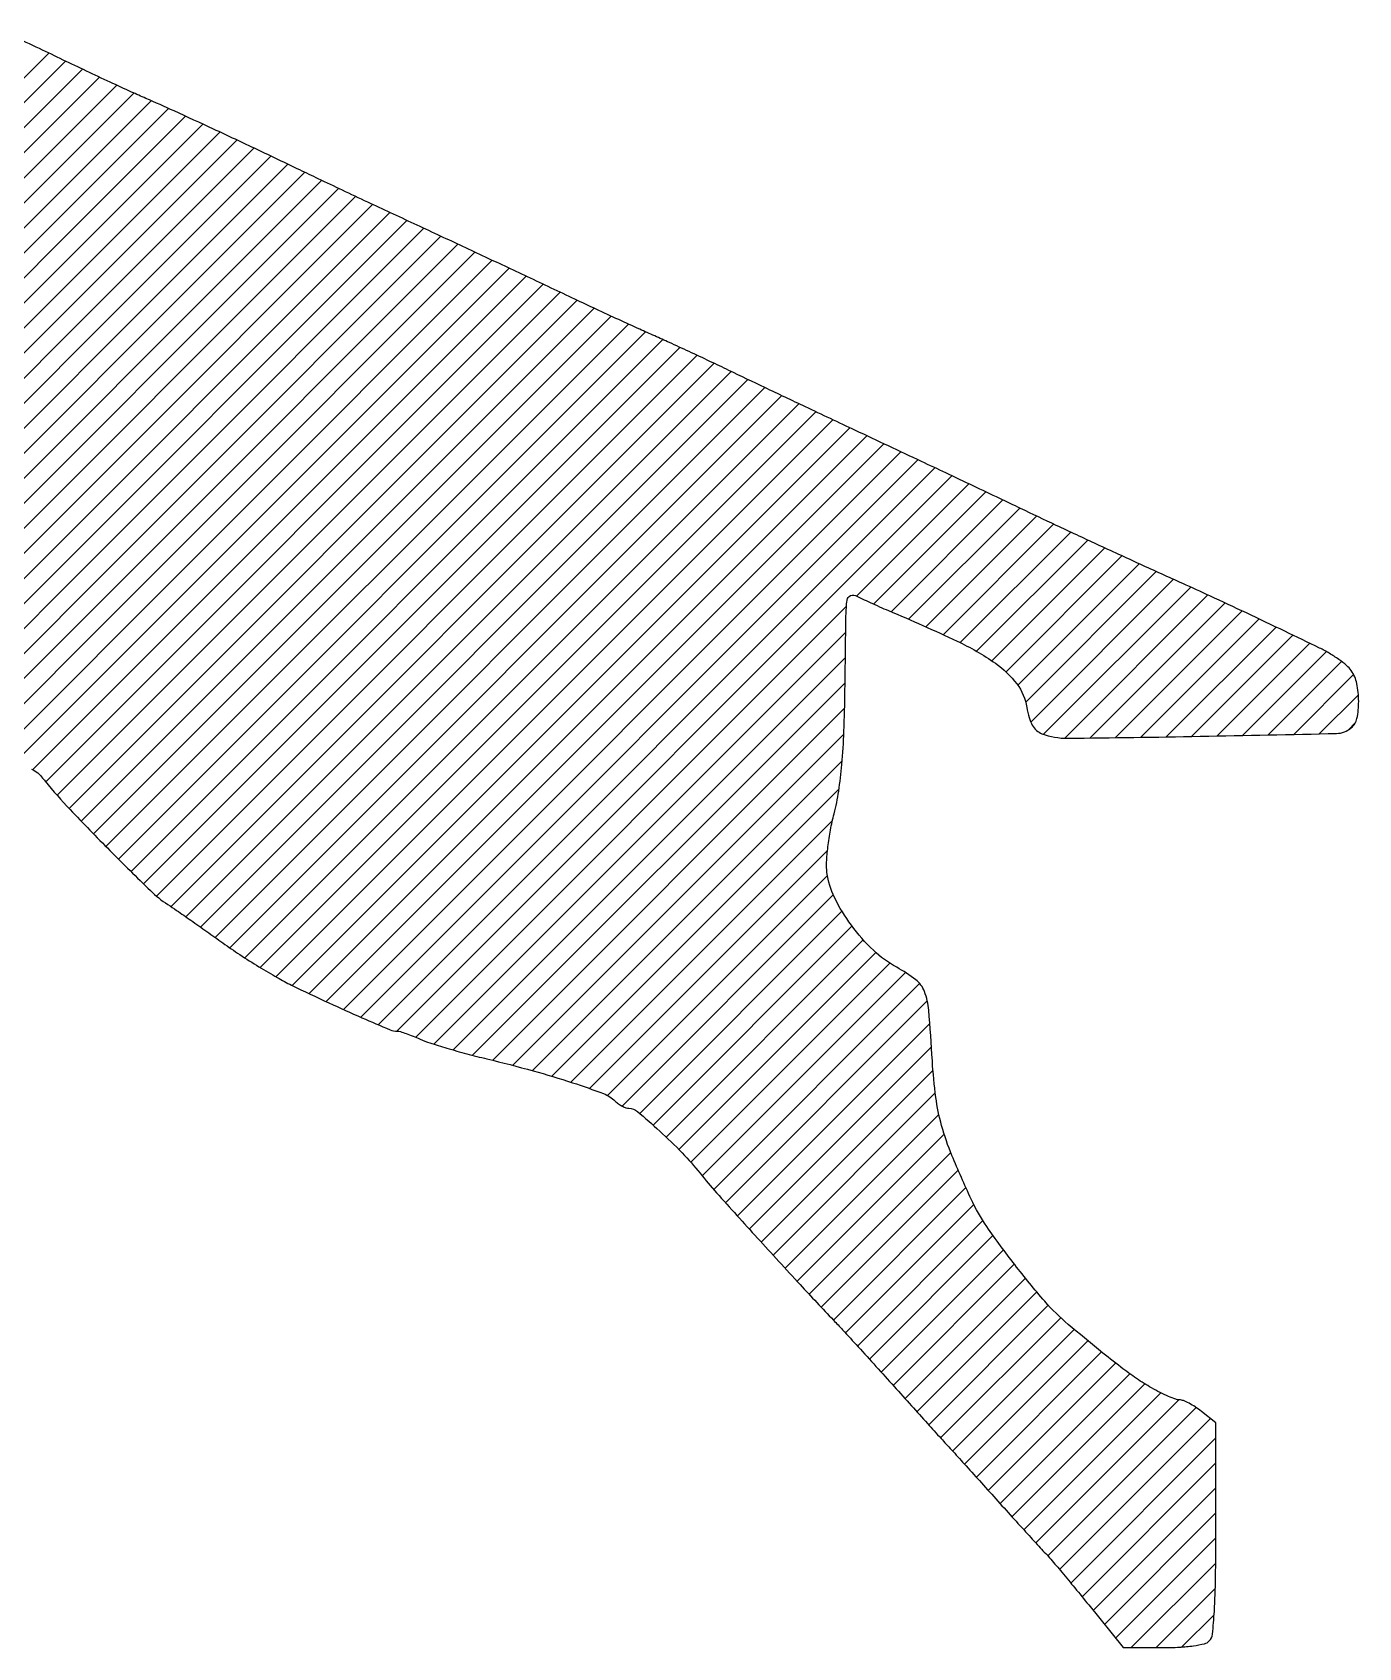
# Model space of a CAD drawing. Extents: x 0 to 40200, y 0 to 28450.
# Drawn here: x 38612.3 to 38987.3, y 5010.1 to 5466.6 of the extents above; entities that cross this region are included whole.
import ezdxf

# ---------------------------------------------------------------- set-up
doc = ezdxf.new("R2010")
doc.units = 0
doc.layers.add('KERB', color=7, linetype='CONTINUOUS')
doc.layers.add('SUFACING', color=7, linetype='CONTINUOUS')

# ---------------------------------------------------------------- blocks, each defined once
blk = doc.blocks.new('*X13')
at = {"layer": 'SUFACING', "color": 172, "linetype": 'CONTINUOUS'}
for points in [[(38246.66, 5090.43), (38616.95, 5460.71)], [(38253.81, 5090.5), (38621.73, 5458.43)], [(38260.96, 5090.58), (38626.52, 5456.14)], [(38369.12, 5191.67), (38631.33, 5453.88)], [(38376.29, 5191.76), (38636.16, 5451.64)], [(38383.45, 5191.86), (38641, 5449.41)], [(38390.62, 5191.96), (38645.91, 5447.25)], [(38397.79, 5192.05), (38650.81, 5445.07)], [(38404.96, 5192.15), (38655.66, 5442.86)], [(38412.12, 5192.25), (38660.5, 5440.63)], [(38419.29, 5192.34), (38665.33, 5438.38)], [(38426.46, 5192.44), (38670.15, 5436.13)], [(38433.63, 5192.54), (38674.96, 5433.87)], [(38440.79, 5192.63), (38679.75, 5431.59)], [(38447.96, 5192.73), (38684.54, 5429.31)], [(38455.13, 5192.82), (38689.31, 5427.01)], [(38462.29, 5192.92), (38694.1, 5424.73)], [(38469.46, 5193.02), (38698.9, 5422.46)], [(38476.63, 5193.11), (38703.71, 5420.19)], [(38483.8, 5193.21), (38708.52, 5417.93)], [(38490.96, 5193.31), (38713.34, 5415.68)], [(38498.13, 5193.4), (38718.17, 5413.44)], [(38505.3, 5193.5), (38722.99, 5411.19)], [(38512.47, 5193.6), (38727.82, 5408.94)], [(38558.32, 5232.38), (38732.64, 5406.69)], [(38579.11, 5246.1), (38737.45, 5404.44)], [(38593.31, 5253.22), (38742.27, 5402.18)], [(38605.01, 5257.85), (38747.08, 5399.93)], [(38612.46, 5258.23), (38751.89, 5397.66)], [(38616.1, 5254.8), (38756.7, 5395.4)], [(38619.34, 5250.97), (38761.5, 5393.14)], [(38622.7, 5247.26), (38766.31, 5390.87)], [(38626.16, 5243.65), (38771.12, 5388.61)], [(38629.64, 5240.05), (38775.95, 5386.37)], [(38633.14, 5236.49), (38780.8, 5384.14)], [(38636.67, 5232.94), (38785.66, 5381.93)], [(38640.22, 5229.42), (38790.55, 5379.76)], [(38643.78, 5225.91), (38795.4, 5377.54)], [(38647.42, 5222.48), (38800.24, 5375.3)], [(38651.53, 5219.52), (38805.05, 5373.04)], [(38655.72, 5216.64), (38809.83, 5370.75)], [(38659.88, 5213.73), (38814.61, 5368.46)], [(38664.02, 5210.8), (38819.4, 5366.18)], [(38668.15, 5207.86), (38824.2, 5363.9)], [(38672.4, 5205.03), (38828.99, 5361.63)], [(38676.74, 5202.3), (38833.79, 5359.36)], [(38681.18, 5199.67), (38838.6, 5357.09)], [(38685.8, 5197.22), (38843.4, 5354.83)], [(38690.58, 5194.94), (38848.21, 5352.56)], [(38695.4, 5192.68), (38853.02, 5350.3)], [(38700.25, 5190.46), (38857.83, 5348.04)], [(38705.14, 5188.28), (38862.64, 5345.78)], [(38710.08, 5186.15), (38867.45, 5343.52)], [(38715.33, 5184.32), (38872.26, 5341.26)], [(38845.37, 5307.29), (38877.06, 5338.98)], [(38850.14, 5305), (38881.86, 5336.71)], [(38855.07, 5302.85), (38886.65, 5334.43)], [(38860.02, 5300.73), (38891.43, 5332.15)], [(38864.93, 5298.57), (38896.22, 5329.86)], [(38869.79, 5296.36), (38901.02, 5327.59)], [(38874.62, 5294.12), (38905.84, 5325.34)], [(38879.24, 5291.67), (38910.66, 5323.09)], [(38883.59, 5288.95), (38915.5, 5320.86)], [(38887.56, 5285.85), (38920.34, 5318.63)], [(38890.88, 5282.09), (38925.19, 5316.41)], [(38893.14, 5277.29), (38930.05, 5314.2)], [(38894.56, 5271.64), (38934.92, 5312)], [(38898.2, 5268.21), (38939.8, 5309.8)], [(38720.7, 5182.63), (38842.46, 5304.38)], [(38904.17, 5267.1), (38944.65, 5307.58)], [(38911.31, 5267.17), (38949.47, 5305.33)], [(38918.47, 5267.26), (38954.28, 5303.07)], [(38925.65, 5267.37), (38959.08, 5300.8)], [(38725.81, 5180.66), (38842.26, 5297.11)], [(38932.83, 5267.48), (38963.88, 5298.52)], [(38940.03, 5267.6), (38968.66, 5296.24)], [(38947.23, 5267.74), (38973.43, 5293.94)], [(38954.45, 5267.88), (38978.14, 5291.57)], [(38731.24, 5179.02), (38842.16, 5289.94)], [(38961.66, 5268.03), (38982.42, 5288.78)], [(38736.79, 5177.5), (38842.06, 5282.78)], [(38968.89, 5268.18), (38985.83, 5285.12)], [(38976.12, 5268.34), (38987.18, 5279.4)], [(38742.45, 5176.09), (38841.94, 5275.59)], [(38748.1, 5174.67), (38841.71, 5268.29)], [(38984.17, 5269.32), (38986.35, 5271.5)], [(38753.68, 5173.18), (38841.25, 5260.75)], [(38759.18, 5171.6), (38840.35, 5252.78)], [(38764.56, 5169.92), (38838.51, 5243.87)], [(38769.83, 5168.12), (38837.11, 5235.4)], [(38774.94, 5166.15), (38837.07, 5228.29)], [(38779.02, 5163.17), (38838.72, 5222.86)], [(38784.02, 5161.09), (38841.17, 5218.25)], [(38787.79, 5157.8), (38844.01, 5214.01)], [(38791.48, 5154.41), (38847.2, 5210.13)], [(38795.06, 5150.92), (38850.72, 5206.58)], [(38798.48, 5147.27), (38854.73, 5203.52)], [(38801.69, 5143.41), (38859.17, 5200.88)], [(38804.93, 5139.58), (38863.15, 5197.8)], [(38808.27, 5135.85), (38865.31, 5192.89)], [(38811.63, 5132.13), (38866.02, 5186.52)], [(38814.98, 5128.42), (38866.49, 5179.92)], [(38818.35, 5124.71), (38866.93, 5173.29)], [(38821.72, 5121.01), (38867.57, 5166.86)], [(38825.11, 5117.32), (38868.57, 5160.79)], [(38828.49, 5113.64), (38870.07, 5155.22)], [(38831.9, 5109.97), (38871.95, 5150.02)], [(38835.32, 5106.33), (38874.04, 5145.05)], [(38838.77, 5102.7), (38876.21, 5140.14)], [(38842.18, 5099.05), (38878.45, 5135.32)], [(38845.57, 5095.36), (38881.01, 5130.8)], [(38848.94, 5091.66), (38883.88, 5126.61)], [(38852.3, 5087.96), (38886.86, 5122.51)], [(38855.66, 5084.24), (38889.91, 5118.49)], [(38859.01, 5080.52), (38893.03, 5114.54)], [(38862.36, 5076.8), (38896.23, 5110.67)], [(38865.72, 5073.09), (38899.51, 5106.88)], [(38869.08, 5069.38), (38903.04, 5103.34)], [(38872.47, 5065.69), (38906.84, 5100.07)], [(38875.83, 5061.98), (38910.71, 5096.86)], [(38879.19, 5058.27), (38914.58, 5093.67)], [(38882.54, 5054.55), (38918.52, 5090.53)], [(38885.89, 5050.83), (38922.56, 5087.5)], [(38889.24, 5047.11), (38926.8, 5084.66)], [(38892.61, 5043.41), (38931.32, 5082.12)], [(38895.99, 5039.71), (38936.41, 5080.13)], [(38899.41, 5036.06), (38941.32, 5077.97)], [(38902.66, 5032.25), (38945.32, 5074.91)], [(38905.88, 5028.39), (38946.89, 5069.4)], [(38909.06, 5024.5), (38946.89, 5062.33)], [(38912.22, 5020.59), (38946.89, 5055.26)], [(38915.38, 5016.68), (38946.89, 5048.19)], [(38918.53, 5012.76), (38946.88, 5041.11)], [(38922.98, 5010.14), (38946.84, 5034)], [(38930.05, 5010.14), (38946.73, 5026.81)], [(38937.3, 5010.31), (38946.38, 5019.4)]]:
    blk.add_lwpolyline(points, dxfattribs=at)

msp = doc.modelspace()

# ---------------------------------------------------------------- linework, layer by layer
at = {"layer": 'KERB', "color": 172, "linetype": 'CONTINUOUS'}
msp.add_lwpolyline([(38612.09912, 5258.37645, -0.10555), (38613.83739, 5257.29239), (38613.83739, 5257.29239, -0.03053), (38615.98634, 5254.94745), (38615.98634, 5254.94745, 0.019566), (38622.98197, 5246.96966), (38622.98197, 5246.96966, 0.005868), (38634.2422, 5235.37491), (38634.2422, 5235.37491, 0.004209), (38645.69111, 5224.05166), (38645.69111, 5224.05166, 0.048622), (38650.6208, 5220.11151), (38650.6208, 5220.11151, -0.006405), (38653.11297, 5218.44309), (38653.11297, 5218.44309, -0.001627), (38657.11376, 5215.6706), (38657.11376, 5215.6706, -0.001659), (38661.66272, 5212.47379), (38661.66272, 5212.47379, -0.001678), (38666.1728, 5209.25914), (38666.1728, 5209.25914, 0.010242), (38670.96638, 5205.96474), (38670.96638, 5205.96474, 0.007667), (38676.37394, 5202.5268), (38676.37394, 5202.5268, 0.007758), (38681.5677, 5199.44552), (38681.5677, 5199.44552, 0.017532), (38685.6128, 5197.31444), (38685.6128, 5197.31444, 0.003966), (38696.15609, 5192.32652), (38696.15609, 5192.32652, 0.005852), (38705.49414, 5188.13116), (38705.49414, 5188.13116, 0.003015), (38713.43564, 5184.73119), (38713.43564, 5184.73119, 0.099953), (38715.46034, 5184.32235), (38715.46034, 5184.32235, -0.071372), (38716.3497, 5184.19475), (38716.3497, 5184.19475, -0.011799), (38718.00447, 5183.66724), (38718.00447, 5183.66724, -0.012752), (38719.93404, 5182.946), (38719.93404, 5182.946, -0.010967), (38721.92496, 5182.09218), (38721.92496, 5182.09218, 0.028349), (38724.68501, 5181.02043), (38724.68501, 5181.02043, 0.006385), (38729.4976, 5179.52679), (38729.4976, 5179.52679, 0.006599), (38735.10436, 5177.94505), (38735.10436, 5177.94505, 0.006352), (38740.8224, 5176.49069), (38740.8224, 5176.49069, -0.007951), (38753.88343, 5173.12418), (38753.88343, 5173.12418, -0.012385), (38765.0107, 5169.7681), (38765.0107, 5169.7681, -0.010704), (38773.78773, 5166.67215), (38773.78773, 5166.67215, -0.104089), (38777.09189, 5164.56386), (38777.09189, 5164.56386, 0.038976), (38778.01351, 5163.79157), (38778.01351, 5163.79157, 0.034419), (38779.08171, 5163.13556), (38779.08171, 5163.13556, 0.036032), (38780.13122, 5162.67954), (38780.13122, 5162.67954, 0.082005), (38780.97989, 5162.53017), (38780.97989, 5162.53017, -0.174976), (38783.38418, 5161.63335), (38783.38418, 5161.63335, -0.009159), (38789.66009, 5156.10914), (38789.66009, 5156.10914, -0.01543), (38796.02895, 5149.92164), (38796.02895, 5149.92164, -0.024095), (38801.0739, 5144.17889), (38801.0739, 5144.17889, 0.014776), (38805.73872, 5138.66498), (38805.73872, 5138.66498, 0.001483), (38817.29566, 5125.87217), (38817.29566, 5125.87217, 0.002048), (38829.36915, 5112.69583), (38829.36915, 5112.69583, 0.004409), (38838.8, 5102.66664), (38838.8, 5102.66664, -0.004662), (38841.36629, 5099.93477), (38841.36629, 5099.93477, -0.001008), (38845.7498, 5095.16108), (38845.7498, 5095.16108, -0.001051), (38850.80177, 5089.61377), (38850.80177, 5089.61377, -0.001005), (38855.9072, 5083.96122), (38855.9072, 5083.96122, 0.000319), (38860.8424, 5078.48206), (38860.8424, 5078.48206, 0.000413), (38865.37934, 5073.45985), (38865.37934, 5073.45985, 0.000311), (38869.18873, 5069.25526), (38869.18873, 5069.25526, 0.003673), (38870.6816, 5067.63366), (38870.6816, 5067.63366, -0.003583), (38872.15531, 5066.03346), (38872.15531, 5066.03346, -0.000335), (38875.75544, 5062.06233), (38875.75544, 5062.06233, -0.00043), (38880.04112, 5057.32046), (38880.04112, 5057.32046, -0.000338), (38884.6784, 5052.17369), (38884.6784, 5052.17369, 0.000778), (38889.32292, 5047.028), (38889.32292, 5047.028, 0.000986), (38893.63054, 5042.28926), (38893.63054, 5042.28926, 0.000774), (38897.25741, 5038.32751), (38897.25741, 5038.32751, 0.008076), (38898.77455, 5036.72807), (38898.77455, 5036.72807, -0.017682), (38900.2228, 5035.1413), (38900.2228, 5035.1413, -0.002018), (38903.34767, 5031.43428), (38903.34767, 5031.43428, -0.002436), (38907.0271, 5026.98965), (38907.0271, 5026.98965, -0.001981), (38910.92725, 5022.19275), (38920.6478, 5010.13995), (38931.90086, 5010.13995), (38931.90086, 5010.13995, 0.013618), (38936.57332, 5010.26723), (38936.57332, 5010.26723, 0.021712), (38940.54969, 5010.65771), (38940.54969, 5010.65771, 0.022092), (38943.63704, 5011.23702), (38943.63704, 5011.23702, 0.139836), (38945.02016, 5012.00619), (38945.02016, 5012.00619, 0.173084), (38945.93172, 5013.92936), (38945.93172, 5013.92936, 0.010295), (38946.44907, 5020.44239), (38946.44907, 5020.44239, 0.011171), (38946.78845, 5029.77811), (38946.78845, 5029.77811, 0.003499), (38946.8864, 5043.77492), (38946.8864, 5073.6774), (38942.78867, 5076.90068), (38942.78867, 5076.90068, 0.021875), (38941.07058, 5078.13444), (38941.07058, 5078.13444, 0.023771), (38939.29711, 5079.17712), (38939.29711, 5079.17712, 0.024145), (38937.70476, 5079.91838), (38937.70476, 5079.91838, 0.097154), (38936.65676, 5080.12395), (38936.65676, 5080.12395, -0.086385), (38935.5216, 5080.32155), (38935.5216, 5080.32155, -0.014879), (38933.48087, 5081.12352), (38933.48087, 5081.12352, -0.01581), (38931.1177, 5082.224), (38931.1177, 5082.224, -0.013546), (38928.7017, 5083.52674), (38928.7017, 5083.52674, -0.018499), (38924.48961, 5086.15934), (38924.48961, 5086.15934, -0.013923), (38920.05467, 5089.34861), (38920.05467, 5089.34861, -0.008967), (38914.25376, 5093.93708), (38914.25376, 5093.93708, -0.002384), (38905.17226, 5101.46181), (38905.17226, 5101.46181, -0.039687), (38898.51952, 5107.99102), (38898.51952, 5107.99102, -0.013924), (38890.01536, 5118.34559), (38890.01536, 5118.34559, -0.013784), (38882.13874, 5129.09928), (38882.13874, 5129.09928, -0.042958), (38877.69172, 5136.88875), (38877.69172, 5136.88875, -0.009446), (38872.28469, 5149.19458), (38872.28469, 5149.19458, -0.030459), (38869.35421, 5157.63421), (38869.35421, 5157.63421, -0.035902), (38867.72583, 5165.60453), (38867.72583, 5165.60453, -0.017478), (38866.74203, 5175.95021), (38866.74203, 5175.95021, 0.005683), (38865.72366, 5190.22482), (38865.72366, 5190.22482, 0.070615), (38864.52174, 5195.51069), (38864.52174, 5195.51069, 0.137491), (38862.04848, 5198.84751), (38862.04848, 5198.84751, 0.040334), (38856.6586, 5202.37152), (38856.6586, 5202.37152, -0.065931), (38850.05452, 5207.1877), (38850.05452, 5207.1877, -0.043645), (38843.84408, 5214.24317), (38843.84408, 5214.24317, -0.044254), (38839.09204, 5222.06222), (38839.09204, 5222.06222, -0.081864), (38836.94176, 5229.15681), (38836.94176, 5229.15681, -0.047524), (38836.83652, 5232.08316), (38836.83652, 5232.08316, -0.015545), (38837.22544, 5236.38706), (38837.22544, 5236.38706, -0.015332), (38837.95684, 5241.16597), (38837.95684, 5241.16597, -0.016729), (38838.96321, 5245.75275), (38838.96321, 5245.75275, 0.024863), (38840.25674, 5252.14293), (38840.25674, 5252.14293, 0.015593), (38841.16097, 5259.71683), (38841.16097, 5259.71683, 0.012501), (38841.74339, 5269.00219), (38841.74339, 5269.00219, 0.006285), (38842.03786, 5280.74475), (38842.03786, 5280.74475, -0.000642), (38842.32701, 5301.71609), (38842.32701, 5301.71609, -0.027846), (38842.64003, 5306.13312), (38842.64003, 5306.13312, -0.277691), (38843.63733, 5307.3967), (38843.63733, 5307.3967, -0.219073), (38845.4096, 5307.27167), (38845.4096, 5307.27167, 0.013736), (38846.86316, 5306.52545), (38846.86316, 5306.52545, 0.003918), (38849.15909, 5305.44742), (38849.15909, 5305.44742, 0.003942), (38851.77074, 5304.27089), (38851.77074, 5304.27089, 0.004171), (38854.352, 5303.15806), (38854.352, 5303.15806, -0.009878), (38873.71415, 5294.54734), (38873.71415, 5294.54734, -0.043029), (38884.56926, 5288.27121), (38884.56926, 5288.27121, -0.078316), (38890.6309, 5282.43409), (38890.6309, 5282.43409, -0.122961), (38893.45449, 5275.81584), (38893.45449, 5275.81584, 0.029575), (38894.09397, 5272.92494), (38894.09397, 5272.92494, 0.061224), (38894.99125, 5270.79749), (38894.99125, 5270.79749, 0.079183), (38896.18884, 5269.31488), (38896.18884, 5269.31488, 0.093451), (38897.72699, 5268.3783), (38897.72699, 5268.3783, 0.093163), (38904.98588, 5267.09643), (38904.98588, 5267.09643, 0.001873), (38942.44872, 5267.6489), (38942.44872, 5267.6489, 0.001147), (38981.02459, 5268.4509), (38981.02459, 5268.4509, 0.168992), (38985.15374, 5269.99524), (38985.15374, 5269.99524, 0.170555), (38986.76347, 5272.67938), (38986.76347, 5272.67938, 0.050827), (38987.2514, 5277.504), (38987.2514, 5277.504, 0.050738), (38986.73097, 5282.58025), (38986.73097, 5282.58025, 0.103968), (38985.14113, 5286.23071), (38985.14113, 5286.23071, 0.063253), (38983.84965, 5287.63303), (38983.84965, 5287.63303, 0.020467), (38981.61485, 5289.3648), (38981.61485, 5289.3648, 0.020039), (38978.94735, 5291.10581), (38978.94735, 5291.10581, 0.021226), (38976.19873, 5292.59219), (38976.19873, 5292.59219, 0.001833), (38966.40148, 5297.32022), (38966.40148, 5297.32022, 0.001344), (38955.50042, 5302.49578), (38955.50042, 5302.49578, 0.001353), (38945.21684, 5307.31039), (38945.21684, 5307.31039, 0.003237), (38937.5552, 5310.81207), (38937.5552, 5310.81207, -0.001404), (38925.52268, 5316.25818), (38925.52268, 5316.25818, -0.001337), (38913.32523, 5321.8597), (38913.32523, 5321.8597, -0.001389), (38901.7637, 5327.24573), (38901.7637, 5327.24573, -0.002067), (38891.6768, 5332.02991), (38891.6768, 5332.02991, 0.000752), (38885.80349, 5334.83454), (38885.80349, 5334.83454, 0.00037), (38878.32152, 5338.38675), (38878.32152, 5338.38675, 0.000367), (38870.5451, 5342.06473), (38870.5451, 5342.06473, 0.000534), (38863.6832, 5345.29505), (38863.6832, 5345.29505, -0.000214), (38844.99632, 5354.07749), (38844.99632, 5354.07749, -0.000484), (38830.86287, 5360.74402), (38830.86287, 5360.74402, -0.000624), (38819.40914, 5366.17761), (38819.40914, 5366.17761, -0.000889), (38809.2512, 5371.03419), (38809.2512, 5371.03419, 0.001887), (38803.86177, 5373.5977), (38803.86177, 5373.5977, 0.001446), (38797.9517, 5376.3607), (38797.9517, 5376.3607, 0.001461), (38792.40489, 5378.91468), (38792.40489, 5378.91468, 0.003461), (38788.256, 5380.77572), (38788.256, 5380.77572, -0.002997), (38784.01149, 5382.67493), (38784.01149, 5382.67493, -0.001134), (38778.10346, 5385.37729), (38778.10346, 5385.37729, -0.001123), (38771.6912, 5388.34537), (38771.6912, 5388.34537, -0.001371), (38765.7056, 5391.15231), (38765.7056, 5391.15231, 0.000361), (38752.30145, 5397.47125), (38752.30145, 5397.47125, 0.000424), (38739.58961, 5403.43946), (38739.58961, 5403.43946, 0.000425), (38726.91074, 5409.36594), (38726.91074, 5409.36594, 0.000369), (38713.6064, 5415.55905), (38713.6064, 5415.55905, -0.000879), (38707.15424, 5418.5705), (38707.15424, 5418.5705, -0.000636), (38699.9741, 5421.94825), (38699.9741, 5421.94825, -0.000642), (38693.16075, 5425.17475), (38693.16075, 5425.17475, -0.0014), (38687.9456, 5427.67053), (38687.9456, 5427.67053, 0.001819), (38675.88348, 5433.43059), (38675.88348, 5433.43059, 0.001717), (38663.54594, 5439.2154), (38663.54594, 5439.2154, 0.001767), (38652.41343, 5444.34089), (38652.41343, 5444.34089, 0.00467), (38644.4, 5447.90603), (38644.4, 5447.90603, -0.0049), (38640.37961, 5449.69689), (38640.37961, 5449.69689, -0.0015), (38634.3398, 5452.48047), (38634.3398, 5452.48047, -0.001501), (38627.59648, 5455.6375), (38627.59648, 5455.6375, -0.001643), (38621.072, 5458.74225), (38621.072, 5458.74225, 0.000762), (38614.32128, 5461.96926), (38614.32128, 5461.96926, 0.000574), (38606.89052, 5465.497)], format="xyb", dxfattribs=at)
at = {"layer": 'SUFACING', "color": 172, "linetype": 'CONTINUOUS'}
msp.add_lwpolyline([(38612.09912, 5258.37645, -0.10555), (38613.83739, 5257.29239), (38613.83739, 5257.29239, -0.03053), (38615.98634, 5254.94745), (38615.98634, 5254.94745, 0.019566), (38622.98197, 5246.96966), (38622.98197, 5246.96966, 0.005868), (38634.2422, 5235.37491), (38634.2422, 5235.37491, 0.004209), (38645.69111, 5224.05166), (38645.69111, 5224.05166, 0.048622), (38650.6208, 5220.11151), (38650.6208, 5220.11151, -0.006405), (38653.11297, 5218.44309), (38653.11297, 5218.44309, -0.001627), (38657.11376, 5215.6706), (38657.11376, 5215.6706, -0.001659), (38661.66272, 5212.47379), (38661.66272, 5212.47379, -0.001678), (38666.1728, 5209.25914), (38666.1728, 5209.25914, 0.010242), (38670.96638, 5205.96474), (38670.96638, 5205.96474, 0.007667), (38676.37394, 5202.5268), (38676.37394, 5202.5268, 0.007758), (38681.5677, 5199.44552), (38681.5677, 5199.44552, 0.017532), (38685.6128, 5197.31444), (38685.6128, 5197.31444, 0.003966), (38696.15609, 5192.32652), (38696.15609, 5192.32652, 0.005852), (38705.49414, 5188.13116), (38705.49414, 5188.13116, 0.003015), (38713.43564, 5184.73119), (38713.43564, 5184.73119, 0.099953), (38715.46034, 5184.32235), (38715.46034, 5184.32235, -0.071372), (38716.3497, 5184.19475), (38716.3497, 5184.19475, -0.011799), (38718.00447, 5183.66724), (38718.00447, 5183.66724, -0.012752), (38719.93404, 5182.946), (38719.93404, 5182.946, -0.010967), (38721.92496, 5182.09218), (38721.92496, 5182.09218, 0.028349), (38724.68501, 5181.02043), (38724.68501, 5181.02043, 0.006385), (38729.4976, 5179.52679), (38729.4976, 5179.52679, 0.006599), (38735.10436, 5177.94505), (38735.10436, 5177.94505, 0.006352), (38740.8224, 5176.49069), (38740.8224, 5176.49069, -0.007951), (38753.88343, 5173.12418), (38753.88343, 5173.12418, -0.012385), (38765.0107, 5169.7681), (38765.0107, 5169.7681, -0.010704), (38773.78773, 5166.67215), (38773.78773, 5166.67215, -0.104089), (38777.09189, 5164.56386), (38777.09189, 5164.56386, 0.038976), (38778.01351, 5163.79157), (38778.01351, 5163.79157, 0.034419), (38779.08171, 5163.13556), (38779.08171, 5163.13556, 0.036032), (38780.13122, 5162.67954), (38780.13122, 5162.67954, 0.082005), (38780.97989, 5162.53017), (38780.97989, 5162.53017, -0.174976), (38783.38418, 5161.63335), (38783.38418, 5161.63335, -0.009159), (38789.66009, 5156.10914), (38789.66009, 5156.10914, -0.01543), (38796.02895, 5149.92164), (38796.02895, 5149.92164, -0.024095), (38801.0739, 5144.17889), (38801.0739, 5144.17889, 0.014776), (38805.73872, 5138.66498), (38805.73872, 5138.66498, 0.001483), (38817.29566, 5125.87217), (38817.29566, 5125.87217, 0.002048), (38829.36915, 5112.69583), (38829.36915, 5112.69583, 0.004409), (38838.8, 5102.66664), (38838.8, 5102.66664, -0.004662), (38841.36629, 5099.93477), (38841.36629, 5099.93477, -0.001008), (38845.7498, 5095.16108), (38845.7498, 5095.16108, -0.001051), (38850.80177, 5089.61377), (38850.80177, 5089.61377, -0.001005), (38855.9072, 5083.96122), (38855.9072, 5083.96122, 0.000319), (38860.8424, 5078.48206), (38860.8424, 5078.48206, 0.000413), (38865.37934, 5073.45985), (38865.37934, 5073.45985, 0.000311), (38869.18873, 5069.25526), (38869.18873, 5069.25526, 0.003673), (38870.6816, 5067.63366), (38870.6816, 5067.63366, -0.003583), (38872.15531, 5066.03346), (38872.15531, 5066.03346, -0.000335), (38875.75544, 5062.06233), (38875.75544, 5062.06233, -0.00043), (38880.04112, 5057.32046), (38880.04112, 5057.32046, -0.000338), (38884.6784, 5052.17369), (38884.6784, 5052.17369, 0.000778), (38889.32292, 5047.028), (38889.32292, 5047.028, 0.000986), (38893.63054, 5042.28926), (38893.63054, 5042.28926, 0.000774), (38897.25741, 5038.32751), (38897.25741, 5038.32751, 0.008076), (38898.77455, 5036.72807), (38898.77455, 5036.72807, -0.017682), (38900.2228, 5035.1413), (38900.2228, 5035.1413, -0.002018), (38903.34767, 5031.43428), (38903.34767, 5031.43428, -0.002436), (38907.0271, 5026.98965), (38907.0271, 5026.98965, -0.001981), (38910.92725, 5022.19275), (38920.6478, 5010.13995), (38931.90086, 5010.13995), (38931.90086, 5010.13995, 0.013618), (38936.57332, 5010.26723), (38936.57332, 5010.26723, 0.021712), (38940.54969, 5010.65771), (38940.54969, 5010.65771, 0.022092), (38943.63704, 5011.23702), (38943.63704, 5011.23702, 0.139836), (38945.02016, 5012.00619), (38945.02016, 5012.00619, 0.173084), (38945.93172, 5013.92936), (38945.93172, 5013.92936, 0.010295), (38946.44907, 5020.44239), (38946.44907, 5020.44239, 0.011171), (38946.78845, 5029.77811), (38946.78845, 5029.77811, 0.003499), (38946.8864, 5043.77492), (38946.8864, 5073.6774), (38942.78867, 5076.90068), (38942.78867, 5076.90068, 0.021875), (38941.07058, 5078.13444), (38941.07058, 5078.13444, 0.023771), (38939.29711, 5079.17712), (38939.29711, 5079.17712, 0.024145), (38937.70476, 5079.91838), (38937.70476, 5079.91838, 0.097154), (38936.65676, 5080.12395), (38936.65676, 5080.12395, -0.086385), (38935.5216, 5080.32155), (38935.5216, 5080.32155, -0.014879), (38933.48087, 5081.12352), (38933.48087, 5081.12352, -0.01581), (38931.1177, 5082.224), (38931.1177, 5082.224, -0.013546), (38928.7017, 5083.52674), (38928.7017, 5083.52674, -0.018499), (38924.48961, 5086.15934), (38924.48961, 5086.15934, -0.013923), (38920.05467, 5089.34861), (38920.05467, 5089.34861, -0.008967), (38914.25376, 5093.93708), (38914.25376, 5093.93708, -0.002384), (38905.17226, 5101.46181), (38905.17226, 5101.46181, -0.039687), (38898.51952, 5107.99102), (38898.51952, 5107.99102, -0.013924), (38890.01536, 5118.34559), (38890.01536, 5118.34559, -0.013784), (38882.13874, 5129.09928), (38882.13874, 5129.09928, -0.042958), (38877.69172, 5136.88875), (38877.69172, 5136.88875, -0.009446), (38872.28469, 5149.19458), (38872.28469, 5149.19458, -0.030459), (38869.35421, 5157.63421), (38869.35421, 5157.63421, -0.035902), (38867.72583, 5165.60453), (38867.72583, 5165.60453, -0.017478), (38866.74203, 5175.95021), (38866.74203, 5175.95021, 0.005683), (38865.72366, 5190.22482), (38865.72366, 5190.22482, 0.070615), (38864.52174, 5195.51069), (38864.52174, 5195.51069, 0.137491), (38862.04848, 5198.84751), (38862.04848, 5198.84751, 0.040334), (38856.6586, 5202.37152), (38856.6586, 5202.37152, -0.065931), (38850.05452, 5207.1877), (38850.05452, 5207.1877, -0.043645), (38843.84408, 5214.24317), (38843.84408, 5214.24317, -0.044254), (38839.09204, 5222.06222), (38839.09204, 5222.06222, -0.081864), (38836.94176, 5229.15681), (38836.94176, 5229.15681, -0.047524), (38836.83652, 5232.08316), (38836.83652, 5232.08316, -0.015545), (38837.22544, 5236.38706), (38837.22544, 5236.38706, -0.015332), (38837.95684, 5241.16597), (38837.95684, 5241.16597, -0.016729), (38838.96321, 5245.75275), (38838.96321, 5245.75275, 0.024863), (38840.25674, 5252.14293), (38840.25674, 5252.14293, 0.015593), (38841.16097, 5259.71683), (38841.16097, 5259.71683, 0.012501), (38841.74339, 5269.00219), (38841.74339, 5269.00219, 0.006285), (38842.03786, 5280.74475), (38842.03786, 5280.74475, -0.000642), (38842.32701, 5301.71609), (38842.32701, 5301.71609, -0.027846), (38842.64003, 5306.13312), (38842.64003, 5306.13312, -0.277691), (38843.63733, 5307.3967), (38843.63733, 5307.3967, -0.219073), (38845.4096, 5307.27167), (38845.4096, 5307.27167, 0.013736), (38846.86316, 5306.52545), (38846.86316, 5306.52545, 0.003918), (38849.15909, 5305.44742), (38849.15909, 5305.44742, 0.003942), (38851.77074, 5304.27089), (38851.77074, 5304.27089, 0.004171), (38854.352, 5303.15806), (38854.352, 5303.15806, -0.009878), (38873.71415, 5294.54734), (38873.71415, 5294.54734, -0.043029), (38884.56926, 5288.27121), (38884.56926, 5288.27121, -0.078316), (38890.6309, 5282.43409), (38890.6309, 5282.43409, -0.122961), (38893.45449, 5275.81584), (38893.45449, 5275.81584, 0.029575), (38894.09397, 5272.92494), (38894.09397, 5272.92494, 0.061224), (38894.99125, 5270.79749), (38894.99125, 5270.79749, 0.079183), (38896.18884, 5269.31488), (38896.18884, 5269.31488, 0.093451), (38897.72699, 5268.3783), (38897.72699, 5268.3783, 0.093163), (38904.98588, 5267.09643), (38904.98588, 5267.09643, 0.001873), (38942.44872, 5267.6489), (38942.44872, 5267.6489, 0.001147), (38981.02459, 5268.4509), (38981.02459, 5268.4509, 0.168992), (38985.15374, 5269.99524), (38985.15374, 5269.99524, 0.170555), (38986.76347, 5272.67938), (38986.76347, 5272.67938, 0.050827), (38987.2514, 5277.504), (38987.2514, 5277.504, 0.050738), (38986.73097, 5282.58025), (38986.73097, 5282.58025, 0.103968), (38985.14113, 5286.23071), (38985.14113, 5286.23071, 0.063253), (38983.84965, 5287.63303), (38983.84965, 5287.63303, 0.020467), (38981.61485, 5289.3648), (38981.61485, 5289.3648, 0.020039), (38978.94735, 5291.10581), (38978.94735, 5291.10581, 0.021226), (38976.19873, 5292.59219), (38976.19873, 5292.59219, 0.001833), (38966.40148, 5297.32022), (38966.40148, 5297.32022, 0.001344), (38955.50042, 5302.49578), (38955.50042, 5302.49578, 0.001353), (38945.21684, 5307.31039), (38945.21684, 5307.31039, 0.003237), (38937.5552, 5310.81207), (38937.5552, 5310.81207, -0.001404), (38925.52268, 5316.25818), (38925.52268, 5316.25818, -0.001337), (38913.32523, 5321.8597), (38913.32523, 5321.8597, -0.001389), (38901.7637, 5327.24573), (38901.7637, 5327.24573, -0.002067), (38891.6768, 5332.02991), (38891.6768, 5332.02991, 0.000752), (38885.80349, 5334.83454), (38885.80349, 5334.83454, 0.00037), (38878.32152, 5338.38675), (38878.32152, 5338.38675, 0.000367), (38870.5451, 5342.06473), (38870.5451, 5342.06473, 0.000534), (38863.6832, 5345.29505), (38863.6832, 5345.29505, -0.000214), (38844.99632, 5354.07749), (38844.99632, 5354.07749, -0.000484), (38830.86287, 5360.74402), (38830.86287, 5360.74402, -0.000624), (38819.40914, 5366.17761), (38819.40914, 5366.17761, -0.000889), (38809.2512, 5371.03419), (38809.2512, 5371.03419, 0.001887), (38803.86177, 5373.5977), (38803.86177, 5373.5977, 0.001446), (38797.9517, 5376.3607), (38797.9517, 5376.3607, 0.001461), (38792.40489, 5378.91468), (38792.40489, 5378.91468, 0.003461), (38788.256, 5380.77572), (38788.256, 5380.77572, -0.002997), (38784.01149, 5382.67493), (38784.01149, 5382.67493, -0.001134), (38778.10346, 5385.37729), (38778.10346, 5385.37729, -0.001123), (38771.6912, 5388.34537), (38771.6912, 5388.34537, -0.001371), (38765.7056, 5391.15231), (38765.7056, 5391.15231, 0.000361), (38752.30145, 5397.47125), (38752.30145, 5397.47125, 0.000424), (38739.58961, 5403.43946), (38739.58961, 5403.43946, 0.000425), (38726.91074, 5409.36594), (38726.91074, 5409.36594, 0.000369), (38713.6064, 5415.55905), (38713.6064, 5415.55905, -0.000879), (38707.15424, 5418.5705), (38707.15424, 5418.5705, -0.000636), (38699.9741, 5421.94825), (38699.9741, 5421.94825, -0.000642), (38693.16075, 5425.17475), (38693.16075, 5425.17475, -0.0014), (38687.9456, 5427.67053), (38687.9456, 5427.67053, 0.001819), (38675.88348, 5433.43059), (38675.88348, 5433.43059, 0.001717), (38663.54594, 5439.2154), (38663.54594, 5439.2154, 0.001767), (38652.41343, 5444.34089), (38652.41343, 5444.34089, 0.00467), (38644.4, 5447.90603), (38644.4, 5447.90603, -0.0049), (38640.37961, 5449.69689), (38640.37961, 5449.69689, -0.0015), (38634.3398, 5452.48047), (38634.3398, 5452.48047, -0.001501), (38627.59648, 5455.6375), (38627.59648, 5455.6375, -0.001643), (38621.072, 5458.74225), (38621.072, 5458.74225, 0.000762), (38614.32128, 5461.96926), (38614.32128, 5461.96926, 0.000574), (38606.89052, 5465.497)], format="xyb", dxfattribs=at)
msp.add_lwpolyline([(38612.09912, 5258.37645, -0.10555), (38613.83739, 5257.29239), (38613.83739, 5257.29239, -0.03053), (38615.98634, 5254.94745), (38615.98634, 5254.94745, 0.019566), (38622.98197, 5246.96966), (38622.98197, 5246.96966, 0.005868), (38634.2422, 5235.37491), (38634.2422, 5235.37491, 0.004209), (38645.69111, 5224.05166), (38645.69111, 5224.05166, 0.048622), (38650.6208, 5220.11151), (38650.6208, 5220.11151, -0.006405), (38653.11297, 5218.44309), (38653.11297, 5218.44309, -0.001627), (38657.11376, 5215.6706), (38657.11376, 5215.6706, -0.001659), (38661.66272, 5212.47379), (38661.66272, 5212.47379, -0.001678), (38666.1728, 5209.25914), (38666.1728, 5209.25914, 0.010242), (38670.96638, 5205.96474), (38670.96638, 5205.96474, 0.007667), (38676.37394, 5202.5268), (38676.37394, 5202.5268, 0.007758), (38681.5677, 5199.44552), (38681.5677, 5199.44552, 0.017532), (38685.6128, 5197.31444), (38685.6128, 5197.31444, 0.003966), (38696.15609, 5192.32652), (38696.15609, 5192.32652, 0.005852), (38705.49414, 5188.13116), (38705.49414, 5188.13116, 0.003015), (38713.43564, 5184.73119), (38713.43564, 5184.73119, 0.099953), (38715.46034, 5184.32235), (38715.46034, 5184.32235, -0.071372), (38716.3497, 5184.19475), (38716.3497, 5184.19475, -0.011799), (38718.00447, 5183.66724), (38718.00447, 5183.66724, -0.012752), (38719.93404, 5182.946), (38719.93404, 5182.946, -0.010967), (38721.92496, 5182.09218), (38721.92496, 5182.09218, 0.028349), (38724.68501, 5181.02043), (38724.68501, 5181.02043, 0.006385), (38729.4976, 5179.52679), (38729.4976, 5179.52679, 0.006599), (38735.10436, 5177.94505), (38735.10436, 5177.94505, 0.006352), (38740.8224, 5176.49069), (38740.8224, 5176.49069, -0.007951), (38753.88343, 5173.12418), (38753.88343, 5173.12418, -0.012385), (38765.0107, 5169.7681), (38765.0107, 5169.7681, -0.010704), (38773.78773, 5166.67215), (38773.78773, 5166.67215, -0.104089), (38777.09189, 5164.56386), (38777.09189, 5164.56386, 0.038976), (38778.01351, 5163.79157), (38778.01351, 5163.79157, 0.034419), (38779.08171, 5163.13556), (38779.08171, 5163.13556, 0.036032), (38780.13122, 5162.67954), (38780.13122, 5162.67954, 0.082005), (38780.97989, 5162.53017), (38780.97989, 5162.53017, -0.174976), (38783.38418, 5161.63335), (38783.38418, 5161.63335, -0.009159), (38789.66009, 5156.10914), (38789.66009, 5156.10914, -0.01543), (38796.02895, 5149.92164), (38796.02895, 5149.92164, -0.024095), (38801.0739, 5144.17889), (38801.0739, 5144.17889, 0.014776), (38805.73872, 5138.66498), (38805.73872, 5138.66498, 0.001483), (38817.29566, 5125.87217), (38817.29566, 5125.87217, 0.002048), (38829.36915, 5112.69583), (38829.36915, 5112.69583, 0.004409), (38838.8, 5102.66664), (38838.8, 5102.66664, -0.004662), (38841.36629, 5099.93477), (38841.36629, 5099.93477, -0.001008), (38845.7498, 5095.16108), (38845.7498, 5095.16108, -0.001051), (38850.80177, 5089.61377), (38850.80177, 5089.61377, -0.001005), (38855.9072, 5083.96122), (38855.9072, 5083.96122, 0.000319), (38860.8424, 5078.48206), (38860.8424, 5078.48206, 0.000413), (38865.37934, 5073.45985), (38865.37934, 5073.45985, 0.000311), (38869.18873, 5069.25526), (38869.18873, 5069.25526, 0.003673), (38870.6816, 5067.63366), (38870.6816, 5067.63366, -0.003583), (38872.15531, 5066.03346), (38872.15531, 5066.03346, -0.000335), (38875.75544, 5062.06233), (38875.75544, 5062.06233, -0.00043), (38880.04112, 5057.32046), (38880.04112, 5057.32046, -0.000338), (38884.6784, 5052.17369), (38884.6784, 5052.17369, 0.000778), (38889.32292, 5047.028), (38889.32292, 5047.028, 0.000986), (38893.63054, 5042.28926), (38893.63054, 5042.28926, 0.000774), (38897.25741, 5038.32751), (38897.25741, 5038.32751, 0.008076), (38898.77455, 5036.72807), (38898.77455, 5036.72807, -0.017682), (38900.2228, 5035.1413), (38900.2228, 5035.1413, -0.002018), (38903.34767, 5031.43428), (38903.34767, 5031.43428, -0.002436), (38907.0271, 5026.98965), (38907.0271, 5026.98965, -0.001981), (38910.92725, 5022.19275), (38920.6478, 5010.13995), (38931.90086, 5010.13995), (38931.90086, 5010.13995, 0.013618), (38936.57332, 5010.26723), (38936.57332, 5010.26723, 0.021712), (38940.54969, 5010.65771), (38940.54969, 5010.65771, 0.022092), (38943.63704, 5011.23702), (38943.63704, 5011.23702, 0.139836), (38945.02016, 5012.00619), (38945.02016, 5012.00619, 0.173084), (38945.93172, 5013.92936), (38945.93172, 5013.92936, 0.010295), (38946.44907, 5020.44239), (38946.44907, 5020.44239, 0.011171), (38946.78845, 5029.77811), (38946.78845, 5029.77811, 0.003499), (38946.8864, 5043.77492), (38946.8864, 5073.6774), (38942.78867, 5076.90068), (38942.78867, 5076.90068, 0.021875), (38941.07058, 5078.13444), (38941.07058, 5078.13444, 0.023771), (38939.29711, 5079.17712), (38939.29711, 5079.17712, 0.024145), (38937.70476, 5079.91838), (38937.70476, 5079.91838, 0.097154), (38936.65676, 5080.12395), (38936.65676, 5080.12395, -0.086385), (38935.5216, 5080.32155), (38935.5216, 5080.32155, -0.014879), (38933.48087, 5081.12352), (38933.48087, 5081.12352, -0.01581), (38931.1177, 5082.224), (38931.1177, 5082.224, -0.013546), (38928.7017, 5083.52674), (38928.7017, 5083.52674, -0.018499), (38924.48961, 5086.15934), (38924.48961, 5086.15934, -0.013923), (38920.05467, 5089.34861), (38920.05467, 5089.34861, -0.008967), (38914.25376, 5093.93708), (38914.25376, 5093.93708, -0.002384), (38905.17226, 5101.46181), (38905.17226, 5101.46181, -0.039687), (38898.51952, 5107.99102), (38898.51952, 5107.99102, -0.013924), (38890.01536, 5118.34559), (38890.01536, 5118.34559, -0.013784), (38882.13874, 5129.09928), (38882.13874, 5129.09928, -0.042958), (38877.69172, 5136.88875), (38877.69172, 5136.88875, -0.009446), (38872.28469, 5149.19458), (38872.28469, 5149.19458, -0.030459), (38869.35421, 5157.63421), (38869.35421, 5157.63421, -0.035902), (38867.72583, 5165.60453), (38867.72583, 5165.60453, -0.017478), (38866.74203, 5175.95021), (38866.74203, 5175.95021, 0.005683), (38865.72366, 5190.22482), (38865.72366, 5190.22482, 0.070615), (38864.52174, 5195.51069), (38864.52174, 5195.51069, 0.137491), (38862.04848, 5198.84751), (38862.04848, 5198.84751, 0.040334), (38856.6586, 5202.37152), (38856.6586, 5202.37152, -0.065931), (38850.05452, 5207.1877), (38850.05452, 5207.1877, -0.043645), (38843.84408, 5214.24317), (38843.84408, 5214.24317, -0.044254), (38839.09204, 5222.06222), (38839.09204, 5222.06222, -0.081864), (38836.94176, 5229.15681), (38836.94176, 5229.15681, -0.047524), (38836.83652, 5232.08316), (38836.83652, 5232.08316, -0.015545), (38837.22544, 5236.38706), (38837.22544, 5236.38706, -0.015332), (38837.95684, 5241.16597), (38837.95684, 5241.16597, -0.016729), (38838.96321, 5245.75275), (38838.96321, 5245.75275, 0.024863), (38840.25674, 5252.14293), (38840.25674, 5252.14293, 0.015593), (38841.16097, 5259.71683), (38841.16097, 5259.71683, 0.012501), (38841.74339, 5269.00219), (38841.74339, 5269.00219, 0.006285), (38842.03786, 5280.74475), (38842.03786, 5280.74475, -0.000642), (38842.32701, 5301.71609), (38842.32701, 5301.71609, -0.027846), (38842.64003, 5306.13312), (38842.64003, 5306.13312, -0.277691), (38843.63733, 5307.3967), (38843.63733, 5307.3967, -0.219073), (38845.4096, 5307.27167), (38845.4096, 5307.27167, 0.013736), (38846.86316, 5306.52545), (38846.86316, 5306.52545, 0.003918), (38849.15909, 5305.44742), (38849.15909, 5305.44742, 0.003942), (38851.77074, 5304.27089), (38851.77074, 5304.27089, 0.004171), (38854.352, 5303.15806), (38854.352, 5303.15806, -0.009878), (38873.71415, 5294.54734), (38873.71415, 5294.54734, -0.043029), (38884.56926, 5288.27121), (38884.56926, 5288.27121, -0.078316), (38890.6309, 5282.43409), (38890.6309, 5282.43409, -0.122961), (38893.45449, 5275.81584), (38893.45449, 5275.81584, 0.029575), (38894.09397, 5272.92494), (38894.09397, 5272.92494, 0.061224), (38894.99125, 5270.79749), (38894.99125, 5270.79749, 0.079183), (38896.18884, 5269.31488), (38896.18884, 5269.31488, 0.093451), (38897.72699, 5268.3783), (38897.72699, 5268.3783, 0.093163), (38904.98588, 5267.09643), (38904.98588, 5267.09643, 0.001873), (38942.44872, 5267.6489), (38942.44872, 5267.6489, 0.001147), (38981.02459, 5268.4509), (38981.02459, 5268.4509, 0.168992), (38985.15374, 5269.99524), (38985.15374, 5269.99524, 0.170555), (38986.76347, 5272.67938), (38986.76347, 5272.67938, 0.050827), (38987.2514, 5277.504), (38987.2514, 5277.504, 0.050738), (38986.73097, 5282.58025), (38986.73097, 5282.58025, 0.103968), (38985.14113, 5286.23071), (38985.14113, 5286.23071, 0.063253), (38983.84965, 5287.63303), (38983.84965, 5287.63303, 0.020467), (38981.61485, 5289.3648), (38981.61485, 5289.3648, 0.020039), (38978.94735, 5291.10581), (38978.94735, 5291.10581, 0.021226), (38976.19873, 5292.59219), (38976.19873, 5292.59219, 0.001833), (38966.40148, 5297.32022), (38966.40148, 5297.32022, 0.001344), (38955.50042, 5302.49578), (38955.50042, 5302.49578, 0.001353), (38945.21684, 5307.31039), (38945.21684, 5307.31039, 0.003237), (38937.5552, 5310.81207), (38937.5552, 5310.81207, -0.001404), (38925.52268, 5316.25818), (38925.52268, 5316.25818, -0.001337), (38913.32523, 5321.8597), (38913.32523, 5321.8597, -0.001389), (38901.7637, 5327.24573), (38901.7637, 5327.24573, -0.002067), (38891.6768, 5332.02991), (38891.6768, 5332.02991, 0.000752), (38885.80349, 5334.83454), (38885.80349, 5334.83454, 0.00037), (38878.32152, 5338.38675), (38878.32152, 5338.38675, 0.000367), (38870.5451, 5342.06473), (38870.5451, 5342.06473, 0.000534), (38863.6832, 5345.29505), (38863.6832, 5345.29505, -0.000214), (38844.99632, 5354.07749), (38844.99632, 5354.07749, -0.000484), (38830.86287, 5360.74402), (38830.86287, 5360.74402, -0.000624), (38819.40914, 5366.17761), (38819.40914, 5366.17761, -0.000889), (38809.2512, 5371.03419), (38809.2512, 5371.03419, 0.001887), (38803.86177, 5373.5977), (38803.86177, 5373.5977, 0.001446), (38797.9517, 5376.3607), (38797.9517, 5376.3607, 0.001461), (38792.40489, 5378.91468), (38792.40489, 5378.91468, 0.003461), (38788.256, 5380.77572), (38788.256, 5380.77572, -0.002997), (38784.01149, 5382.67493), (38784.01149, 5382.67493, -0.001134), (38778.10346, 5385.37729), (38778.10346, 5385.37729, -0.001123), (38771.6912, 5388.34537), (38771.6912, 5388.34537, -0.001371), (38765.7056, 5391.15231), (38765.7056, 5391.15231, 0.000361), (38752.30145, 5397.47125), (38752.30145, 5397.47125, 0.000424), (38739.58961, 5403.43946), (38739.58961, 5403.43946, 0.000425), (38726.91074, 5409.36594), (38726.91074, 5409.36594, 0.000369), (38713.6064, 5415.55905), (38713.6064, 5415.55905, -0.000879), (38707.15424, 5418.5705), (38707.15424, 5418.5705, -0.000636), (38699.9741, 5421.94825), (38699.9741, 5421.94825, -0.000642), (38693.16075, 5425.17475), (38693.16075, 5425.17475, -0.0014), (38687.9456, 5427.67053), (38687.9456, 5427.67053, 0.001819), (38675.88348, 5433.43059), (38675.88348, 5433.43059, 0.001717), (38663.54594, 5439.2154), (38663.54594, 5439.2154, 0.001767), (38652.41343, 5444.34089), (38652.41343, 5444.34089, 0.00467), (38644.4, 5447.90603), (38644.4, 5447.90603, -0.0049), (38640.37961, 5449.69689), (38640.37961, 5449.69689, -0.0015), (38634.3398, 5452.48047), (38634.3398, 5452.48047, -0.001501), (38627.59648, 5455.6375), (38627.59648, 5455.6375, -0.001643), (38621.072, 5458.74225), (38621.072, 5458.74225, 0.000762), (38614.32128, 5461.96926), (38614.32128, 5461.96926, 0.000574), (38606.89052, 5465.497)], format="xyb", dxfattribs=at)

# ---------------------------------------------------------------- block references
at = {"layer": 'SUFACING', "color": 172}
msp.add_blockref('*X13', (0, 0), dxfattribs=at)

doc.saveas('drawing.dxf')
